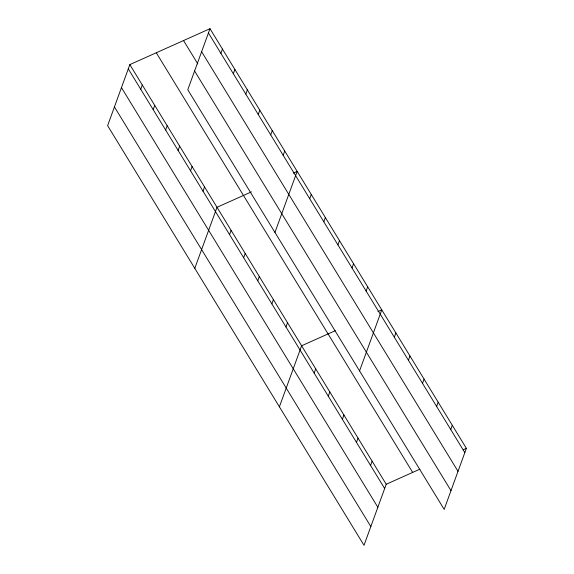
<?xml version="1.0" encoding="UTF-8"?>
<svg xmlns="http://www.w3.org/2000/svg" width="574" height="574" viewBox="0 0 574 574"><rect width="100%" height="100%" fill="white"/><g stroke="black" fill="none" stroke-linecap="round" stroke-linejoin="round"><path stroke-width="0.86" d="M209.991 28.7L187.777 89.745L444.168 509.389L466.382 448.351L209.991 28.7L129.832 64.611L107.618 125.649L364.009 545.3L386.223 484.255L419.888 469.173M140.73 89.257L142.287 84.995M153.186 109.641L154.736 105.379M165.642 130.025L167.192 125.756M178.091 150.41L179.648 146.14M220.897 53.346L222.447 49.084M190.546 170.794L192.096 166.525M233.345 73.73L234.902 69.468M203.002 191.171L204.552 186.909M245.801 94.114L247.351 89.845M194.787 268.331L217.008 207.293L251.477 191.852M258.257 114.499L259.807 110.23M229.557 234.637L231.107 230.368M270.706 134.883L272.263 130.614M243.656 257.719L245.206 253.45M283.161 155.26L284.711 150.998M274.946 232.42L297.167 171.382L293.278 173.126M257.755 280.801L259.312 276.532M309.716 198.726L311.266 194.464M271.861 303.876L273.411 299.614M323.815 221.808L325.372 217.539M285.96 326.958L287.509 322.696M337.921 244.89L339.471 240.621M279.394 406.815L301.615 345.778L335.281 330.689M352.02 267.972L353.57 263.703M314.165 373.122L315.714 368.852M366.119 291.047L367.676 286.785M328.263 396.204L329.82 391.934M359.561 370.904L381.775 309.867L377.886 311.61M342.369 419.285L343.919 415.016M394.324 337.211L395.881 332.942M356.468 442.36L358.018 438.098M408.43 360.293L409.979 356.024M370.567 465.442L372.124 461.18M422.529 383.375L424.078 379.105M436.627 406.449L438.184 402.187M450.734 429.531L452.283 425.269M463.275 449.743L466.382 448.351M208.441 32.969L464.832 452.613M201.625 51.703L458.016 471.347M183.544 40.553L197.836 63.951M194.593 71.004L450.985 490.655M156.286 52.758L412.677 472.409M129.832 64.611L386.223 484.255M128.282 68.873L384.673 488.524M121.458 87.614L377.85 507.258M114.434 106.915L370.826 526.566"/></g></svg>
